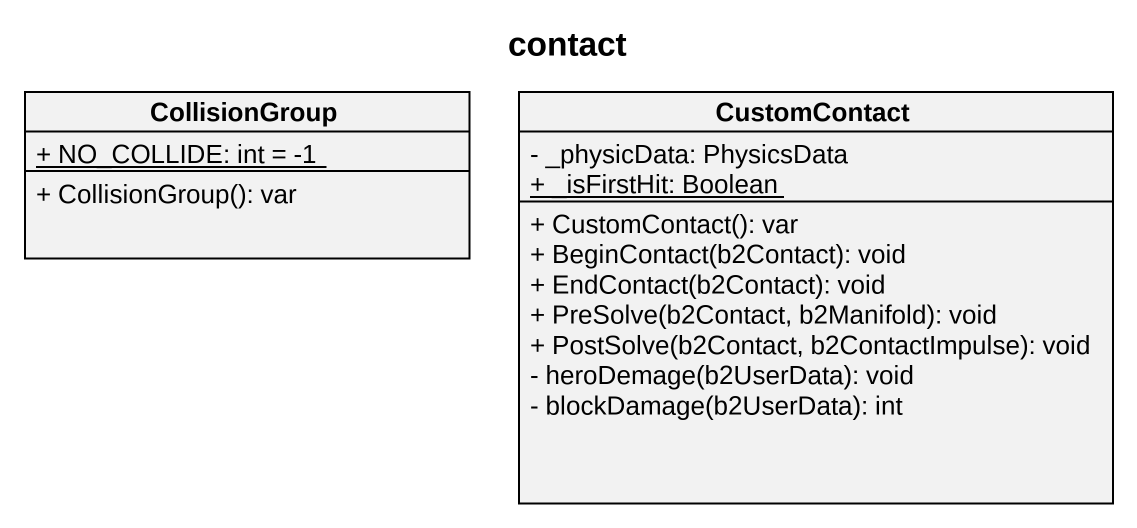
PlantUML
@startuml
title contact
hide circle
hide empty members
skinparam classAttributeIconSize 0
class CollisionGroup {
  {static} + NO_COLLIDE: int = -1
  + CollisionGroup(): var
}
class CustomContact {
  - _physicData: PhysicsData
  {static} + _isFirstHit: Boolean
  + CustomContact(): var
  + BeginContact(b2Contact): void
  + EndContact(b2Contact): void
  + PreSolve(b2Contact, b2Manifold): void
  + PostSolve(b2Contact, b2ContactImpulse): void
  - heroDemage(b2UserData): void
  - blockDamage(b2UserData): int
}
@enduml
